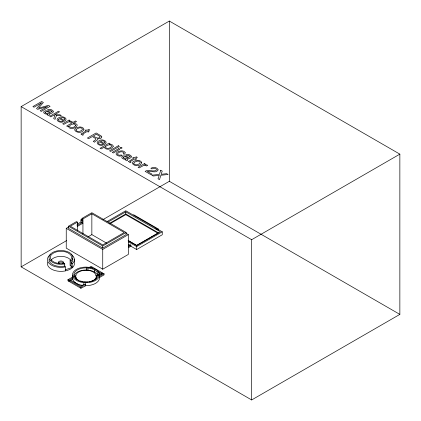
<?xml version="1.0" encoding="UTF-8"?>
<svg xmlns="http://www.w3.org/2000/svg" width="421" height="421" viewBox="0 0 421 421"><rect width="100%" height="100%" fill="white"/><g stroke="black" fill="none" stroke-linecap="round" stroke-linejoin="round"><path stroke-width="0.63" d="M65.334 270.882L65.334 266.872L64.734 266.035L64.734 263.899L64.234 263.199L63.66 263.335A10.614 6.131 0 0 1 50.299 257.415A10.614 6.131 0 0 1 63.66 251.495A10.614 6.131 0 0 1 70.107 260.478L71.038 261.02L71.038 266.098M71.038 261.02L71.249 260.862A11.935 6.894 0 0 0 64.003 250.758A11.935 6.894 0 0 0 48.978 257.415A11.935 6.894 0 0 0 64.003 264.072L64.734 263.899M72.159 267.814L72.159 263.804L72.623 263.478A13.525 7.81 0 0 0 71.417 254.658M21.145 106.608L169.337 21.05L399.855 154.139L399.855 314.392L251.663 399.95L21.145 266.861L21.145 106.608L251.663 239.696L399.855 154.139M77.011 225.556L82.011 222.667L82.011 218.388L91.852 212.71L126.116 232.492L126.116 234.629L102.735 248.132L68.465 228.35L68.465 226.209L76.454 221.599L77.38 222.135L77.38 230.234M126.095 233.334L128.337 234.629L128.337 254.416L102.735 269.198L66.244 248.132L66.244 228.35L69.086 226.709M77.011 224.272L80.9 222.025L80.9 219.888L82.542 218.941M77.38 222.135L70.318 226.209L102.735 244.922L124.263 232.492L91.852 213.779L82.937 218.925L82.011 218.388M77.38 226.409L82.937 223.204L80.9 222.025M21.145 266.861L66.565 240.638M102.903 219.657L169.337 181.304L399.855 314.392M106.997 221.588L125.774 210.747L162.259 231.813L162.259 234.755L136.657 249.537L130.915 246.222L128.831 247.427L128.831 246.353L130.915 245.154L130.915 246.222M108.239 221.941L125.774 211.816L160.406 231.813L136.657 245.527L128.137 240.612M109.371 223.425L125.774 213.957L158.706 232.971M110.181 223.651L125.774 214.652L157.817 233.15L136.657 245.369L128.221 240.496M87.952 236.881L91.852 234.629L106.634 243.164M68.465 226.209L102.735 245.99L126.116 232.492M66.244 228.35L102.735 249.416L128.337 234.629M155.823 228.629L156.749 228.098L133.599 214.731M72.759 276.129L72.759 279.07L68.87 281.317L67.944 280.781L67.944 279.712L72.544 277.055L72.544 275.187M89.052 267.524L91.094 266.346L102.208 272.761L102.208 273.829M128.831 245.285L129.989 244.617L130.915 245.154M156.633 229.234L157.675 228.629L158.601 229.166L158.601 230.234M67.944 279.712L68.87 280.249L72.759 278.002L72.544 277.055M90.11 267.988L91.094 267.414L92.794 268.393M157.559 229.766L158.601 229.166M128.237 241.733L136.657 246.595L162.259 231.813M97.319 271.008L101.282 273.297L102.208 272.761M99.461 274.613L99.524 277.839A13.525 7.81 0 0 1 86.005 285.648L80.911 288.269L69.797 281.849L69.797 280.781L80.911 287.196L85.51 284.543L83.874 284.417L80.911 286.127L70.723 280.249M104.061 273.829L99.461 276.486L99.245 275.545L103.134 273.297L104.061 273.829L104.061 274.902L99.461 277.555M64.734 266.035L64.003 266.23A11.935 6.894 0 0 1 48.973 259.573M65.334 266.872L64.413 267.114A13.525 7.81 0 0 1 49.573 263.825A13.525 7.81 0 0 1 50.404 254.658M65.334 269.814L70.475 268.014L72.159 266.746L70.107 265.556L70.107 260.478M84.831 282.123L86.005 282.212A10.351 5.978 0 0 0 87.626 282.138M79.901 281.002L86.005 281.944A12.204 7.046 0 0 0 98.204 274.902C97.367 269.424 90.673 267.977 86.005 267.856A12.204 7.046 0 0 0 73.801 274.902C74.075 278.555 77.832 280.286 80.827 281.412M81.453 281.56L82.7 281.86M97.946 273.771L97.946 275.908C96.262 271.266 90.394 270.161 86.005 269.993A12.204 7.046 0 0 0 73.849 276.429M128.331 244.733L129.436 245.369M80.9 219.888L82.937 221.062M98.451 272.729L101.282 274.366L101.282 273.297M72.159 263.804L71.249 263.02A11.935 6.894 0 0 0 72.67 258.373M78.685 280.465L77.038 279.223L76.001 277.781L75.648 276.239A10.351 5.978 0 0 1 86.005 270.261C90.426 270.171 97.119 272.292 96.356 277.839M76.69 279.544L76.001 278.586L75.659 276.287M96.004 275.492L96.13 276.044L96.13 275.245M96.346 276.992L96.356 277.039A10.351 5.978 0 0 1 95.383 279.565M72.759 279.07L72.938 279.86A13.525 7.81 0 0 0 82.5 285.38M251.663 239.696L251.663 399.95M169.337 21.05L169.337 181.304M136.657 246.595L136.657 249.537M125.774 211.816L125.774 213.957M102.735 245.99L102.735 248.132M102.735 249.416L102.735 269.198M99.245 273.671L99.245 275.545M98.161 274.713L98.161 276.318M94.63 269.919L94.63 272.055M91.852 213.779L91.852 234.629M87.963 268.003L87.963 270.145M86.326 267.882L86.326 270.019M85.51 282.67L85.51 285.612M83.874 282.544L83.874 284.417M82.937 218.925L82.937 234.039M80.911 287.196L80.911 288.269M75.875 277.228L75.875 278.834M74.433 259.573L74.433 263.562A13.525 7.81 0 0 1 72.623 267.467L70.475 269.082L67.676 270.324L64.413 271.103A13.525 7.81 0 0 1 47.652 262.041M74.059 276.029L74.059 277.102M68.87 280.249L68.87 281.317M50.936 260.399A10.614 6.131 0 0 1 59.987 256.389A10.614 6.131 0 0 1 70.107 259.431M96.356 276.239A10.351 5.978 0 0 1 91.178 281.412M90.583 281.596A10.351 5.978 0 0 1 89.326 281.896M75.648 277.039A10.351 5.978 0 0 1 76.001 275.492M59.319 263.693A2.621 1.51 0 0 1 58.982 261.473A2.621 1.51 0 0 1 62.845 261.473A2.621 1.51 0 0 1 62.508 263.693M58.314 263.367A2.621 1.51 0 0 1 60.913 262.051A2.621 1.51 0 0 1 63.508 263.367M125.237 152.876L124.242 154.391L123.2 153.786L123.748 152.97L123.595 152.544C121.801 150.907 118.743 152.002 117.475 153.77A1.863 1.074 0 0 0 117.727 154.628L119.559 155.265L121.222 154.928L122.264 155.533L120.848 155.986A3.1 1.789 0 0 1 118.869 156.017C110.549 153.607 123.316 147.803 125.237 152.876M81.1 134.052L82.653 135.273L83.5 134.783L82.753 134.299L82.974 133.91L87.147 131.505L88.168 132.094L89.041 131.584L88.021 130.994L89.805 129.968L88.72 129.342L86.936 130.368L86.073 129.868L85.195 130.378L86.058 130.878L81.1 134.052M128.637 161.496L130.194 162.722L131.042 162.232L130.294 161.748L130.515 161.359L134.688 158.949L135.704 159.538L136.583 159.033L135.562 158.443L137.346 157.412L136.262 156.786L134.478 157.817L133.61 157.317L132.736 157.822L133.599 158.322L128.637 161.496M58.419 119.79C58.614 121.395 60.961 121.569 62.213 121.159L63.266 121.769C60.014 123.642 53.599 119.648 59.377 117.443C62.155 115.159 69.57 118.864 64.203 121.332L59.524 118.627L58.419 119.79M98.493 142.93C98.682 144.529 101.029 144.703 102.282 144.292L103.34 144.903C100.082 146.776 93.667 142.782 99.445 140.577C102.224 138.293 109.639 141.998 104.276 144.466L99.593 141.761L98.493 142.93M51.962 111.333L51.93 111.686C49.573 113.396 46.51 109.039 43.994 111.47C42.474 113.481 46.394 114.417 47.831 114.191L47.426 114.644L47.841 115.333L48.689 115.701L49.478 115.238C47.168 114.159 53.33 113.328 53.483 111.654L53.425 111.339C52.167 109.534 49.415 108.676 47.441 109.818L48.441 110.397L50.257 110.191L51.962 111.333M130.068 156.423L130.036 156.78C127.679 158.491 124.616 154.128 122.101 156.565C120.574 158.575 124.5 159.512 125.937 159.285L125.532 159.733L125.947 160.427L126.795 160.79L127.584 160.333C125.274 159.254 131.436 158.422 131.589 156.749L131.531 156.433C130.273 154.628 127.521 153.77 125.547 154.912L126.547 155.491L128.363 155.286L130.068 156.423M76.022 129.863L75.985 130.184C77.338 132.594 81.495 131.384 82.521 129.263L82.179 128.558L81.216 127.989A2.068 1.195 0 0 0 79.537 127.837L77.28 128.621L76.022 129.863M133.757 163.195L133.715 163.511C135.067 165.927 139.225 164.716 140.251 162.59L139.914 161.885L138.946 161.322A2.068 1.195 0 0 0 137.267 161.164L135.009 161.953L133.757 163.195M101.793 136.936L101.372 137.888L99.956 138.698L97.425 138.83L97.404 139.967L95.041 141.577L94.688 142.224L93.23 141.382L95.788 139.577L95.962 138.804L92.357 136.536L88.594 138.704L87.41 138.02L96.172 132.962L101.072 135.872L101.793 136.936M75.738 125.248C74.912 127.384 71.017 128.631 69.486 126.505L69.465 126.116C70.533 124.121 74.449 122.974 75.738 125.248M68.465 126.142C69.639 132.626 83.868 124.058 73.317 123.4L76.496 121.564L75.454 120.964L66.655 126.042L67.649 126.61L68.465 126.142M83.953 129.384C81 136.546 67.676 128.81 79.537 126.989A3.731 2.152 0 0 1 81.974 127.363L83.232 128.073L83.953 129.384M141.682 162.716C138.735 169.879 125.405 162.138 137.267 160.317A3.731 2.152 0 0 1 139.704 160.69L140.961 161.406L141.682 162.716M45.163 112.149L45.1 112.475C46.194 114.054 48.778 113.933 50.183 112.775L46.884 111.628L45.163 112.149M123.269 157.244L123.206 157.57C124.3 159.149 126.884 159.027 128.289 157.87L124.99 156.723L123.269 157.244M64.85 119.038L63.955 120.201L60.403 118.154C61.75 117.459 64.213 117.348 64.85 119.038M104.918 142.172L104.024 143.335L100.477 141.288C101.819 140.593 104.282 140.482 104.918 142.172M100.124 136.867C98.677 139.572 94.983 137.12 93.346 135.962L96.341 134.236L99.74 136.251L100.124 136.867M158.133 169.868C156.102 173.947 150.676 170.342 147.334 171.447L152.002 174.141L150.986 174.726L145.119 171.342C148.592 168.789 153.023 172.436 156.365 170.168L156.349 169.189L155.228 168.474L153.428 168.337L151.934 168.91L150.844 168.279C153.028 166.853 157.265 167.074 158.133 169.868M113.238 146.34C111.865 149.271 106.645 150.455 104.471 147.755L104.45 147.029L101.187 148.918L100.109 148.297L109.018 143.151L110.065 143.756L109.218 144.245C110.707 144.108 113.112 144.492 113.238 146.34M160.748 170.242L159.417 174.405L151.786 175.189L153.218 176.015L159.249 175.336L158.007 178.783L159.48 179.63L160.89 175.257L168.105 174.489L166.69 173.673L161.117 174.326L162.232 171.1L160.748 170.242M56.456 115.533L55.04 119.332L53.667 118.543L54.898 115.528L53.172 115.486L50.773 116.87L49.741 116.275L58.508 111.212L59.54 111.812L54.451 114.749L59.919 114.77L61.292 115.564L56.456 115.533M105.624 146.561L105.471 147.329C107.039 149.35 110.576 148.197 111.723 146.276L111.712 145.887C110.234 143.861 107.06 145.035 105.624 146.561M41.4 102.924L36.527 108.644L37.701 109.323L47.594 106.497L40.179 110.755L41.305 111.402L50.073 106.345L48.389 105.371L38.479 108.208L43.368 102.477L41.668 101.493L32.906 106.555L34.038 107.208L41.4 102.924M69.091 120.069L62.703 123.758L63.776 124.374L68.202 121.948L70.012 121.89L71.181 122.448L72.312 121.795L71.281 121.301L69.007 121.295L70.112 120.653L69.091 120.069M118.333 145.755L109.565 150.813L110.644 151.434L119.406 146.371L118.333 145.755M118.611 148.692L112.254 152.365L113.344 152.997L119.706 149.323L118.611 148.692M121.016 147.303L119.801 148.008L120.89 148.634L122.111 147.934L121.016 147.303M144.482 163.595L138.093 167.284L139.167 167.9L143.593 165.474L145.403 165.416L146.571 165.979L147.703 165.321L146.671 164.827L144.398 164.821L145.503 164.185L144.482 163.595M89.505 267.361L86.005 267.093A13.525 7.81 0 0 0 72.48 274.902L72.938 276.918A13.525 7.81 0 0 0 82.5 282.444L86.005 282.707A13.525 7.81 0 0 0 99.524 274.902L99.067 272.882A13.525 7.81 0 0 0 89.505 267.361"/></g></svg>
